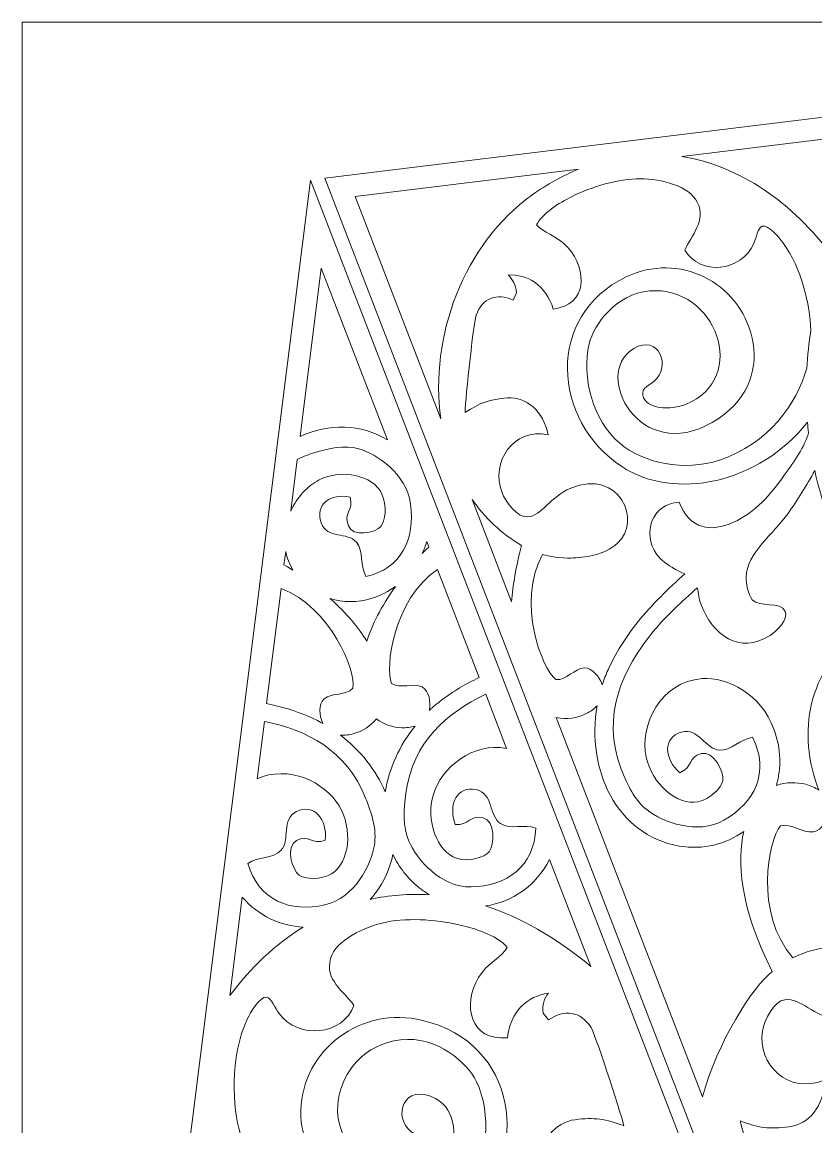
# Model space of a CAD drawing. Header units: millimetres. Extents: x -450 to 450, y -635 to 635.
# Drawn here: x -450 to -340.2, y -187.9 to -35.2 of the extents above; entities that cross this region are included whole.
import ezdxf

# ---------------------------------------------------------------- set-up
doc = ezdxf.new("R2010")
doc.units = ezdxf.units.MM
doc.header["$MEASUREMENT"] = 0
doc.layers.add('Camada 1', color=7, linetype='Continuous')

msp = doc.modelspace()

# ---------------------------------------------------------------- linework, layer by layer
at = {"layer": 'Camada 1', "color": 254, "lineweight": 20}
msp.add_lwpolyline([(-450, -635.1801), (450, -635.1801), (450, -35.1801), (-450, -35.1801), (-450, -635.1801)], close=True, dxfattribs=at)
at = {"layer": 'Camada 1', "color": 250, "lineweight": 20}
for points, knots in [([(-307.3716, -317.8333), (-307.3716, -317.8333), (-272.4942, -40.1801), (-272.4942, -40.1801), (-272.4942, -40.1801), (-272.4942, -40.1801), (-408.1374, -56.7701), (-408.1374, -56.7701), (-408.1374, -56.7701), (-408.1374, -56.7701), (-307.3716, -317.8333), (-307.3716, -317.8333)], [0, 0, 0, 0, 0.25, 0.25, 0.25, 0.25, 0.5, 0.5, 0.5, 0.5, 1, 1, 1, 1]), ([(-321.1452, -49.1528), (-328.6201, -52.363), (-334.4931, -59.0626), (-337.9893, -67.4962), (-337.9893, -67.4962), (-343.4153, -60.1544), (-350.7294, -55.0665), (-358.7579, -53.753), (-358.7579, -53.753), (-358.7579, -53.753), (-321.1452, -49.1528), (-321.1452, -49.1528)], [0, 0, 0, 0, 0.25, 0.25, 0.25, 0.25, 0.5, 0.5, 0.5, 0.5, 1, 1, 1, 1]), ([(-379.5258, -59.1279), (-388.8898, -65.7998), (-393.7226, -78.7018), (-392.081, -90.0374), (-392.081, -90.0374), (-392.081, -90.0374), (-403.9527, -59.2806), (-403.9527, -59.2806), (-403.9527, -59.2806), (-403.9527, -59.2806), (-373.0382, -55.4996), (-373.0382, -55.4996), (-373.0382, -55.4996), (-375.2045, -56.3976), (-377.3738, -57.5944), (-379.5258, -59.1279)], [0, 0, 0, 0, 0.2, 0.2, 0.2, 0.2, 0.4, 0.4, 0.4, 0.4, 0.6, 0.6, 0.6, 0.6, 1, 1, 1, 1]), ([(-410.1226, -57.0129), (-410.1226, -57.0129), (-445, -334.6661), (-445, -334.6661), (-445, -334.6661), (-445, -334.6661), (-309.3568, -318.0761), (-309.3568, -318.0761), (-309.3568, -318.0761), (-309.3568, -318.0761), (-410.1226, -57.0129), (-410.1226, -57.0129)], [0, 0, 0, 0, 0.25, 0.25, 0.25, 0.25, 0.5, 0.5, 0.5, 0.5, 1, 1, 1, 1]), ([(-368.9646, -124.7174), (-369.2779, -125.4095), (-369.5501, -126.1144), (-369.7819, -126.827), (-369.7819, -126.827), (-369.7819, -126.827), (-369.8459, -126.6831), (-369.8459, -126.6831), (-369.8459, -126.6831), (-370.1555, -125.7587), (-371.096, -124.4371), (-372.2457, -124.4735), (-372.2457, -124.4735), (-373.6642, -124.5186), (-374.6942, -126.2129), (-376.1708, -126.0797), (-376.1708, -126.0797), (-378.0916, -124.5974), (-381.689, -115.4978), (-378.034, -108.8007), (-378.034, -108.8007), (-377.2231, -109.0543), (-375.3295, -109.3304), (-374.0835, -109.2814), (-374.0835, -109.2814), (-372.2342, -109.2079), (-369.6542, -108.9752), (-367.6535, -107.2217), (-367.6535, -107.2217), (-364.2558, -104.2458), (-367.2978, -96.825), (-374.1384, -99.6257), (-374.1384, -99.6257), (-376.9656, -100.783), (-378.0848, -103.4124), (-380.0807, -103.6016), (-380.0807, -103.6016), (-381.4649, -103.7329), (-383.1341, -101.5912), (-383.6776, -100.1323), (-383.6776, -100.1323), (-385.1976, -96.051), (-382.0943, -91.2261), (-377.272, -92.2473), (-377.272, -92.2473), (-377.8623, -88.9637), (-380.3247, -86.9418), (-382.8525, -87.1327), (-382.8525, -87.1327), (-385.311, -87.3185), (-386.7146, -87.8082), (-388.7418, -89.1742), (-388.7418, -89.1742), (-388.8431, -88.9275), (-387.6658, -77.2459), (-387.2052, -75.689), (-387.2052, -75.689), (-386.3521, -73.3056), (-384.3489, -72.6005), (-382.1041, -73.605), (-382.1041, -73.605), (-382.1041, -73.605), (-381.6243, -72.6102), (-381.6243, -72.6102), (-381.6243, -72.6102), (-381.7059, -71.5303), (-382.1478, -70.7122), (-382.7918, -70.1507), (-382.7918, -70.1507), (-380.1491, -69.9958), (-377.5755, -71.5325), (-376.5566, -74.8468), (-376.5566, -74.8468), (-371.8514, -74.336), (-371.7723, -69.4719), (-374.5265, -66.3293), (-374.5265, -66.3293), (-375.9274, -64.7315), (-378.0885, -64.2159), (-378.8607, -63.219), (-378.8607, -63.219), (-378.0496, -61.6209), (-375.8027, -60.2047), (-373.9218, -59.2755), (-373.9218, -59.2755), (-371.292, -57.9757), (-367.5222, -56.8138), (-364.5005, -56.8334), (-364.5005, -56.8334), (-361.6395, -56.8514), (-357.772, -57.8262), (-356.6349, -60.066), (-356.6349, -60.066), (-355.3003, -62.695), (-357.5054, -64.6236), (-358.3301, -66.73), (-358.3301, -66.73), (-356.1977, -70.267), (-350.5892, -69.7617), (-348.8116, -65.7768), (-348.8116, -65.7768), (-348.5151, -65.1118), (-348.2143, -63.5679), (-347.6753, -63.3795), (-347.6753, -63.3795), (-346.8799, -63.1), (-345.2407, -65.0363), (-344.7892, -65.6591), (-344.7892, -65.6591), (-342.1789, -69.2623), (-341.0803, -74.2323), (-340.9093, -77.8045), (-340.9093, -77.8045), (-341.193, -79.5199), (-341.3911, -81.2691), (-341.4964, -83.0434), (-341.4964, -83.0434), (-342.8921, -87.9613), (-346.7341, -93.4652), (-353.5741, -95.7504), (-353.5741, -95.7504), (-358.3708, -97.352), (-364.1437, -96.1313), (-367.3626, -93.408), (-367.3626, -93.408), (-371.0518, -90.2863), (-372.6796, -84.2103), (-371.5804, -79.6406), (-371.5804, -79.6406), (-370.9599, -77.0626), (-367.9121, -72.7509), (-363.2361, -72.3469), (-363.2361, -72.3469), (-354.1011, -71.5564), (-349.2704, -84.3911), (-358.258, -88.0475), (-358.258, -88.0475), (-360.2155, -88.8446), (-363.8711, -88.7311), (-364.1457, -86.7702), (-364.1457, -86.7702), (-364.3275, -85.467), (-363.3206, -85.7174), (-362.2187, -84.4483), (-362.2187, -84.4483), (-360.2126, -82.1375), (-362.4949, -77.818), (-366.0565, -80.7884), (-366.0565, -80.7884), (-370.8413, -84.7785), (-363.8624, -96.9204), (-353.5988, -89.9247), (-353.5988, -89.9247), (-349.412, -87.07), (-348.1189, -82.8287), (-349.0365, -78.8605), (-349.0365, -78.8605), (-350.8386, -71.067), (-359.2152, -66.9261), (-366.4734, -70.4098), (-366.4734, -70.4098), (-377.6255, -75.7625), (-376.7656, -90.2085), (-367.0507, -96.6354), (-367.0507, -96.6354), (-359.7952, -101.436), (-348.0314, -98.941), (-341.3932, -90.4977), (-341.3932, -90.4977), (-341.3512, -90.9871), (-341.3017, -91.477), (-341.2456, -91.9677), (-341.2456, -91.9677), (-341.7459, -93.79), (-343.1903, -95.8796), (-344.5934, -97.8241), (-344.5934, -97.8241), (-346.4893, -100.4519), (-348.579, -102.9593), (-351.6453, -104.3343), (-351.6453, -104.3343), (-354.799, -105.7481), (-357.6277, -105.3372), (-359.1522, -101.5421), (-359.1522, -101.5421), (-363.0076, -101.837), (-364.2427, -105.8697), (-362.2567, -108.7391), (-362.2567, -108.7391), (-361.6228, -109.656), (-360.6774, -110.2072), (-359.7934, -110.7642), (-359.7934, -110.7642), (-359.3664, -111.0331), (-358.8404, -111.2545), (-358.3621, -111.4703), (-358.3621, -111.4703), (-360.5145, -113.3512), (-363.0741, -115.9352), (-364.7947, -118.0514), (-364.7947, -118.0514), (-366.5802, -120.2475), (-367.9315, -122.4347), (-368.9646, -124.7174)], [0, 0, 0, 0, 0.01923077, 0.01923077, 0.01923077, 0.01923077, 0.03846154, 0.03846154, 0.03846154, 0.03846154, 0.05769231, 0.05769231, 0.05769231, 0.05769231, 0.07692308, 0.07692308, 0.07692308, 0.07692308, 0.09615385, 0.09615385, 0.09615385, 0.09615385, 0.11538462, 0.11538462, 0.11538462, 0.11538462, 0.13461538, 0.13461538, 0.13461538, 0.13461538, 0.15384615, 0.15384615, 0.15384615, 0.15384615, 0.17307692, 0.17307692, 0.17307692, 0.17307692, 0.19230769, 0.19230769, 0.19230769, 0.19230769, 0.21153846, 0.21153846, 0.21153846, 0.21153846, 0.23076923, 0.23076923, 0.23076923, 0.23076923, 0.25, 0.25, 0.25, 0.25, 0.26923077, 0.26923077, 0.26923077, 0.26923077, 0.28846154, 0.28846154, 0.28846154, 0.28846154, 0.30769231, 0.30769231, 0.30769231, 0.30769231, 0.32692308, 0.32692308, 0.32692308, 0.32692308, 0.34615385, 0.34615385, 0.34615385, 0.34615385, 0.36538462, 0.36538462, 0.36538462, 0.36538462, 0.38461538, 0.38461538, 0.38461538, 0.38461538, 0.40384615, 0.40384615, 0.40384615, 0.40384615, 0.42307692, 0.42307692, 0.42307692, 0.42307692, 0.44230769, 0.44230769, 0.44230769, 0.44230769, 0.46153846, 0.46153846, 0.46153846, 0.46153846, 0.48076923, 0.48076923, 0.48076923, 0.48076923, 0.5, 0.5, 0.5, 0.5, 0.51923077, 0.51923077, 0.51923077, 0.51923077, 0.53846154, 0.53846154, 0.53846154, 0.53846154, 0.55769231, 0.55769231, 0.55769231, 0.55769231, 0.57692308, 0.57692308, 0.57692308, 0.57692308, 0.59615385, 0.59615385, 0.59615385, 0.59615385, 0.61538462, 0.61538462, 0.61538462, 0.61538462, 0.63461538, 0.63461538, 0.63461538, 0.63461538, 0.65384615, 0.65384615, 0.65384615, 0.65384615, 0.67307692, 0.67307692, 0.67307692, 0.67307692, 0.69230769, 0.69230769, 0.69230769, 0.69230769, 0.71153846, 0.71153846, 0.71153846, 0.71153846, 0.73076923, 0.73076923, 0.73076923, 0.73076923, 0.75, 0.75, 0.75, 0.75, 0.76923077, 0.76923077, 0.76923077, 0.76923077, 0.78846154, 0.78846154, 0.78846154, 0.78846154, 0.80769231, 0.80769231, 0.80769231, 0.80769231, 0.82692308, 0.82692308, 0.82692308, 0.82692308, 0.84615385, 0.84615385, 0.84615385, 0.84615385, 0.86538462, 0.86538462, 0.86538462, 0.86538462, 0.88461538, 0.88461538, 0.88461538, 0.88461538, 0.90384615, 0.90384615, 0.90384615, 0.90384615, 0.92307692, 0.92307692, 0.92307692, 0.92307692, 0.94230769, 0.94230769, 0.94230769, 0.94230769, 0.96153846, 0.96153846, 0.96153846, 0.96153846, 1, 1, 1, 1]), ([(-399.4695, -92.9442), (-403.1689, -90.6614), (-407.5669, -90.7066), (-411.5519, -92.4617), (-411.5519, -92.4617), (-411.5519, -92.4617), (-408.631, -69.2086), (-408.631, -69.2086), (-408.631, -69.2086), (-408.631, -69.2086), (-399.4695, -92.9442), (-399.4695, -92.9442)], [0, 0, 0, 0, 0.25, 0.25, 0.25, 0.25, 0.5, 0.5, 0.5, 0.5, 1, 1, 1, 1]), ([(-396.2871, -101.7771), (-395.6173, -106.6441), (-397.5631, -110.8258), (-402.4455, -111.8091), (-402.4455, -111.8091), (-403.3007, -110.2741), (-402.7362, -108.3515), (-403.7774, -107.0861), (-403.7774, -107.0861), (-404.9937, -105.6077), (-407.8, -106.7105), (-408.6458, -104.4122), (-408.6458, -104.4122), (-409.5731, -101.8955), (-407.3062, -100.2612), (-404.6196, -100.8579), (-404.6196, -100.8579), (-404.1433, -102.7116), (-405.6082, -103.0762), (-404.8837, -104.8229), (-404.8837, -104.8229), (-404.2209, -106.4224), (-401.1775, -105.8288), (-400.3928, -104.9314), (-400.3928, -104.9314), (-399.8017, -104.2553), (-399.495, -102.0015), (-400.2349, -100.4321), (-400.2349, -100.4321), (-401.491, -97.7672), (-405.8455, -96.9179), (-408.9057, -98.4711), (-408.9057, -98.4711), (-410.5211, -99.2917), (-411.9738, -100.8715), (-412.85, -102.7952), (-412.85, -102.7952), (-412.85, -102.7952), (-411.9529, -95.6541), (-411.9529, -95.6541), (-411.9529, -95.6541), (-411.2376, -95.2975), (-410.4707, -94.9883), (-409.6478, -94.7323), (-409.6478, -94.7323), (-407.5992, -94.0945), (-405.4358, -93.6164), (-403.448, -94.1777), (-403.448, -94.1777), (-400.9674, -94.8782), (-396.86, -97.6069), (-396.2871, -101.7771)], [0, 0, 0, 0, 0.07142857, 0.07142857, 0.07142857, 0.07142857, 0.14285714, 0.14285714, 0.14285714, 0.14285714, 0.21428571, 0.21428571, 0.21428571, 0.21428571, 0.28571429, 0.28571429, 0.28571429, 0.28571429, 0.35714286, 0.35714286, 0.35714286, 0.35714286, 0.42857143, 0.42857143, 0.42857143, 0.42857143, 0.5, 0.5, 0.5, 0.5, 0.57142857, 0.57142857, 0.57142857, 0.57142857, 0.64285714, 0.64285714, 0.64285714, 0.64285714, 0.71428571, 0.71428571, 0.71428571, 0.71428571, 0.78571429, 0.78571429, 0.78571429, 0.78571429, 0.85714286, 0.85714286, 0.85714286, 0.85714286, 1, 1, 1, 1]), ([(-352.9405, -145.5214), (-356.6111, -147.6089), (-361.4211, -145.787), (-363.576, -144.1009), (-363.576, -144.1009), (-365.3029, -142.7499), (-366.3202, -140.6067), (-367.137, -138.4629), (-367.137, -138.4629), (-369.9863, -130.9881), (-366.9514, -124.6312), (-362.7273, -119.4489), (-362.7273, -119.4489), (-360.8441, -117.1391), (-358.7709, -115.3595), (-356.6441, -113.3858), (-356.6441, -113.3858), (-356.4504, -114.1509), (-356.3911, -114.986), (-356.158, -115.5975), (-356.158, -115.5975), (-354.4942, -119.9628), (-350.8219, -122.6465), (-346.5451, -119.9758), (-346.5451, -119.9758), (-345.5983, -119.3838), (-344.0199, -117.7206), (-344.4798, -116.6644), (-344.4798, -116.6644), (-345.1215, -115.192), (-348.0624, -116.1777), (-349.0217, -115.0376), (-349.0217, -115.0376), (-349.5852, -114.3677), (-349.8936, -112.707), (-349.8835, -111.9247), (-349.8835, -111.9247), (-349.841, -108.6066), (-346.0431, -105.9074), (-344.0719, -103.1002), (-344.0719, -103.1002), (-342.7637, -101.2376), (-341.5063, -99.2496), (-340.3826, -97.175), (-340.3826, -97.175), (-339.9577, -99.1171), (-339.4143, -101.0566), (-338.75, -102.9805), (-338.75, -102.9805), (-338.1938, -102.2663), (-337.6004, -101.8803), (-336.9906, -101.7508), (-336.9906, -101.7508), (-338.1399, -106.3555), (-339.3139, -110.4325), (-339.0229, -114.4643), (-339.0229, -114.4643), (-338.827, -117.1645), (-336.6796, -119.4593), (-334.2738, -120.1408), (-334.2738, -120.1408), (-341.1796, -124.3662), (-342.9678, -133.501), (-339.808, -141.372), (-339.808, -141.372), (-340.3253, -141.0171), (-340.9542, -140.7399), (-341.6399, -140.5609), (-341.6399, -140.5609), (-342.9035, -140.2314), (-344.3623, -140.235), (-345.6836, -140.7005), (-345.6836, -140.7005), (-345.0025, -138.3393), (-345.033, -135.6706), (-346.0298, -132.9359), (-346.0298, -132.9359), (-347.7992, -128.0805), (-352.448, -125.6975), (-355.9646, -125.9499), (-355.9646, -125.9499), (-361.7729, -126.3652), (-364.6015, -132.4484), (-363.6985, -136.7865), (-363.6985, -136.7865), (-362.9539, -140.3598), (-359.4721, -143.5545), (-356.5524, -142.9809), (-356.5524, -142.9809), (-354.8326, -142.6431), (-353.2462, -140.9884), (-353.0924, -140.0657), (-353.0924, -140.0657), (-352.8884, -138.841), (-354.3821, -135.8749), (-356.0757, -136.2969), (-356.0757, -136.2969), (-357.9257, -136.7574), (-357.2695, -138.2339), (-359.0441, -138.9725), (-359.0441, -138.9725), (-361.2497, -137.0467), (-361.4186, -134.1006), (-358.8283, -133.3373), (-358.8283, -133.3373), (-356.4633, -132.6398), (-355.5254, -135.7182), (-353.5705, -135.8434), (-353.5705, -135.8434), (-351.8972, -135.9508), (-350.7394, -134.2808), (-348.9725, -134.0628), (-348.9725, -134.0628), (-346.601, -138.8402), (-348.6556, -143.0861), (-352.9405, -145.5214)], [0, 0, 0, 0, 0.03333333, 0.03333333, 0.03333333, 0.03333333, 0.06666667, 0.06666667, 0.06666667, 0.06666667, 0.1, 0.1, 0.1, 0.1, 0.13333333, 0.13333333, 0.13333333, 0.13333333, 0.16666667, 0.16666667, 0.16666667, 0.16666667, 0.2, 0.2, 0.2, 0.2, 0.23333333, 0.23333333, 0.23333333, 0.23333333, 0.26666667, 0.26666667, 0.26666667, 0.26666667, 0.3, 0.3, 0.3, 0.3, 0.33333333, 0.33333333, 0.33333333, 0.33333333, 0.36666667, 0.36666667, 0.36666667, 0.36666667, 0.4, 0.4, 0.4, 0.4, 0.43333333, 0.43333333, 0.43333333, 0.43333333, 0.46666667, 0.46666667, 0.46666667, 0.46666667, 0.5, 0.5, 0.5, 0.5, 0.53333333, 0.53333333, 0.53333333, 0.53333333, 0.56666667, 0.56666667, 0.56666667, 0.56666667, 0.6, 0.6, 0.6, 0.6, 0.63333333, 0.63333333, 0.63333333, 0.63333333, 0.66666667, 0.66666667, 0.66666667, 0.66666667, 0.7, 0.7, 0.7, 0.7, 0.73333333, 0.73333333, 0.73333333, 0.73333333, 0.76666667, 0.76666667, 0.76666667, 0.76666667, 0.8, 0.8, 0.8, 0.8, 0.83333333, 0.83333333, 0.83333333, 0.83333333, 0.86666667, 0.86666667, 0.86666667, 0.86666667, 0.9, 0.9, 0.9, 0.9, 0.93333333, 0.93333333, 0.93333333, 0.93333333, 1, 1, 1, 1]), ([(-380.9382, -107.553), (-381.7044, -110.4649), (-382.1347, -113.0464), (-382.319, -115.3287), (-382.319, -115.3287), (-382.319, -115.3287), (-387.7716, -101.2023), (-387.7716, -101.2023), (-387.7716, -101.2023), (-386.0241, -103.6831), (-383.7604, -105.8516), (-380.9382, -107.553)], [0, 0, 0, 0, 0.25, 0.25, 0.25, 0.25, 0.5, 0.5, 0.5, 0.5, 1, 1, 1, 1]), ([(-412.5397, -110.9577), (-412.5397, -110.9577), (-413.2781, -110.4779), (-413.2781, -110.4779), (-413.2781, -110.4779), (-413.2781, -110.4779), (-413.7841, -110.2312), (-413.7841, -110.2312), (-413.7841, -110.2312), (-413.7841, -110.2312), (-413.5487, -108.3576), (-413.5487, -108.3576), (-413.5487, -108.3576), (-413.3697, -109.2362), (-413.042, -110.1116), (-412.5397, -110.9577)], [0, 0, 0, 0, 0.2, 0.2, 0.2, 0.2, 0.4, 0.4, 0.4, 0.4, 0.6, 0.6, 0.6, 0.6, 1, 1, 1, 1]), ([(-393.743, -107.7801), (-393.743, -107.7801), (-394.1747, -108.1415), (-394.1747, -108.1415), (-394.1747, -108.1415), (-394.1747, -108.1415), (-394.6643, -108.6644), (-394.6643, -108.6644), (-394.6643, -108.6644), (-394.4175, -108.1231), (-394.2113, -107.5642), (-394.0469, -106.9928), (-394.0469, -106.9928), (-394.0469, -106.9928), (-393.743, -107.7801), (-393.743, -107.7801)], [0, 0, 0, 0, 0.2, 0.2, 0.2, 0.2, 0.4, 0.4, 0.4, 0.4, 0.6, 0.6, 0.6, 0.6, 1, 1, 1, 1]), ([(-386.7888, -125.797), (-388.6948, -126.6944), (-390.3893, -127.7178), (-391.943, -128.8839), (-391.943, -128.8839), (-392.5486, -129.3384), (-393.1246, -129.8241), (-393.6689, -130.3357), (-393.6689, -130.3357), (-393.6689, -130.3357), (-393.6557, -130.1792), (-393.6557, -130.1792), (-393.6557, -130.1792), (-393.483, -129.2228), (-393.6711, -127.6171), (-394.6934, -127.0973), (-394.6934, -127.0973), (-395.9546, -126.4564), (-397.6672, -127.4428), (-398.8937, -126.6187), (-398.8937, -126.6187), (-399.8446, -124.4399), (-398.6822, -115.0559), (-392.5613, -110.8419), (-392.5613, -110.8419), (-392.5613, -110.8419), (-386.7888, -125.797), (-386.7888, -125.797)], [0, 0, 0, 0, 0.125, 0.125, 0.125, 0.125, 0.25, 0.25, 0.25, 0.25, 0.375, 0.375, 0.375, 0.375, 0.5, 0.5, 0.5, 0.5, 0.625, 0.625, 0.625, 0.625, 0.75, 0.75, 0.75, 0.75, 1, 1, 1, 1]), ([(-414.1931, -113.4876), (-407.237, -116.1022), (-403.8472, -124.9294), (-404.245, -127.2732), (-404.245, -127.2732), (-405.2368, -128.3686), (-407.1366, -127.824), (-408.2061, -128.75), (-408.2061, -128.75), (-409.0731, -129.5008), (-408.8686, -131.1046), (-408.4705, -131.9911), (-408.4705, -131.9911), (-408.4705, -131.9911), (-408.42, -132.1399), (-408.42, -132.1399), (-408.42, -132.1399), (-409.0715, -131.7746), (-409.7476, -131.442), (-410.4449, -131.1468), (-410.4449, -131.1468), (-412.2339, -130.3895), (-414.1251, -129.8047), (-416.1911, -129.3931), (-416.1911, -129.3931), (-416.1911, -129.3931), (-414.1931, -113.4876), (-414.1931, -113.4876)], [0, 0, 0, 0, 0.125, 0.125, 0.125, 0.125, 0.25, 0.25, 0.25, 0.25, 0.375, 0.375, 0.375, 0.375, 0.5, 0.5, 0.5, 0.5, 0.625, 0.625, 0.625, 0.625, 0.75, 0.75, 0.75, 0.75, 1, 1, 1, 1]), ([(-398.3826, -113.2098), (-400.3913, -116.0383), (-401.6142, -118.5728), (-402.3255, -120.7637), (-402.3255, -120.7637), (-403.4575, -118.9472), (-405.0897, -116.9494), (-407.4259, -114.8617), (-407.4259, -114.8617), (-405.6558, -115.4186), (-403.6362, -115.4983), (-401.5834, -114.824), (-401.5834, -114.824), (-400.3857, -114.4308), (-399.318, -113.8808), (-398.3826, -113.2098)], [0, 0, 0, 0, 0.2, 0.2, 0.2, 0.2, 0.4, 0.4, 0.4, 0.4, 0.6, 0.6, 0.6, 0.6, 1, 1, 1, 1]), ([(-378.9539, -146.6391), (-379.1727, -151.9517), (-383.0046, -154.6768), (-387.917, -154.75), (-387.917, -154.75), (-392.1259, -154.8137), (-395.4555, -150.9145), (-396.5302, -148.4077), (-396.5302, -148.4077), (-397.3912, -146.3989), (-397.2524, -144.038), (-396.9381, -141.7727), (-396.9381, -141.7727), (-395.9583, -134.7048), (-391.2903, -130.679), (-385.8935, -128.1168), (-385.8935, -128.1168), (-385.8935, -128.1168), (-383.0041, -135.6026), (-383.0041, -135.6026), (-383.0041, -135.6026), (-387.6418, -134.695), (-391.9874, -138.2219), (-393.1293, -141.9568), (-393.1293, -141.9568), (-394.1923, -145.4368), (-392.6816, -149.8984), (-389.8548, -150.7974), (-389.8548, -150.7974), (-388.1899, -151.3269), (-386.0102, -150.6417), (-385.4332, -149.9093), (-385.4332, -149.9093), (-384.6675, -148.9367), (-384.5503, -145.6283), (-386.2329, -145.1848), (-386.2329, -145.1848), (-388.0705, -144.7), (-388.205, -146.3052), (-390.11, -146.0996), (-390.11, -146.0996), (-391.1139, -143.3587), (-389.8486, -140.703), (-387.2188, -141.2785), (-387.2188, -141.2785), (-384.8174, -141.8031), (-385.4744, -144.9429), (-383.826, -145.9901), (-383.826, -145.9901), (-382.4152, -146.8865), (-380.6025, -145.9822), (-378.9539, -146.6391)], [0, 0, 0, 0, 0.07142857, 0.07142857, 0.07142857, 0.07142857, 0.14285714, 0.14285714, 0.14285714, 0.14285714, 0.21428571, 0.21428571, 0.21428571, 0.21428571, 0.28571429, 0.28571429, 0.28571429, 0.28571429, 0.35714286, 0.35714286, 0.35714286, 0.35714286, 0.42857143, 0.42857143, 0.42857143, 0.42857143, 0.5, 0.5, 0.5, 0.5, 0.57142857, 0.57142857, 0.57142857, 0.57142857, 0.64285714, 0.64285714, 0.64285714, 0.64285714, 0.71428571, 0.71428571, 0.71428571, 0.71428571, 0.78571429, 0.78571429, 0.78571429, 0.78571429, 0.85714286, 0.85714286, 0.85714286, 0.85714286, 1, 1, 1, 1]), ([(-346.2625, -166.4489), (-348.9142, -168.4158), (-353.8796, -176.2003), (-355.8961, -183.7853), (-355.8961, -183.7853), (-355.8961, -183.7853), (-376.1491, -131.3138), (-376.1491, -131.3138), (-376.1491, -131.3138), (-374.7239, -131.6666), (-373.2028, -131.4027), (-371.9864, -130.7874), (-371.9864, -130.7874), (-371.404, -130.4926), (-370.8908, -130.117), (-370.4922, -129.6899), (-370.4922, -129.6899), (-372.0218, -138.4865), (-367.7799, -147.5953), (-359.1252, -149.0883), (-359.1252, -149.0883), (-355.8106, -149.6602), (-352.6696, -148.8289), (-350.2145, -147.0812), (-350.2145, -147.0812), (-351.0903, -151.0507), (-350.8606, -157.3838), (-346.2625, -166.4489)], [0, 0, 0, 0, 0.125, 0.125, 0.125, 0.125, 0.25, 0.25, 0.25, 0.25, 0.375, 0.375, 0.375, 0.375, 0.5, 0.5, 0.5, 0.5, 0.625, 0.625, 0.625, 0.625, 0.75, 0.75, 0.75, 0.75, 1, 1, 1, 1]), ([(-408.1183, -157.2207), (-412.9036, -158.3336), (-417.2793, -156.6124), (-418.772, -151.5091), (-418.772, -151.5091), (-417.3304, -150.4742), (-415.3531, -150.915), (-414.1999, -149.705), (-414.1999, -149.705), (-412.8524, -148.2914), (-414.2469, -145.4026), (-412.0426, -144.3146), (-412.0426, -144.3146), (-409.629, -143.1223), (-407.761, -145.3947), (-408.0748, -148.2968), (-408.0748, -148.2968), (-409.8741, -148.9555), (-410.3914, -147.43), (-412.0581, -148.3434), (-412.0581, -148.3434), (-413.5842, -149.1793), (-412.673, -152.362), (-411.6955, -153.1213), (-411.6955, -153.1213), (-410.9591, -153.6931), (-408.6784, -153.8328), (-407.1902, -152.9177), (-407.1902, -152.9177), (-404.6635, -151.3639), (-404.2726, -146.6697), (-406.1429, -143.5484), (-406.1429, -143.5484), (-408.1513, -140.1989), (-413.2189, -137.8232), (-417.5011, -139.8219), (-417.5011, -139.8219), (-417.5011, -139.8219), (-416.501, -131.8602), (-416.501, -131.8602), (-416.501, -131.8602), (-410.6457, -133.0463), (-405.1451, -135.8284), (-402.4907, -142.4518), (-402.4907, -142.4518), (-401.6397, -144.5746), (-400.936, -146.8325), (-401.2875, -148.9896), (-401.2875, -148.9896), (-401.7264, -151.6815), (-404.0181, -156.2682), (-408.1183, -157.2207)], [0, 0, 0, 0, 0.07142857, 0.07142857, 0.07142857, 0.07142857, 0.14285714, 0.14285714, 0.14285714, 0.14285714, 0.21428571, 0.21428571, 0.21428571, 0.21428571, 0.28571429, 0.28571429, 0.28571429, 0.28571429, 0.35714286, 0.35714286, 0.35714286, 0.35714286, 0.42857143, 0.42857143, 0.42857143, 0.42857143, 0.5, 0.5, 0.5, 0.5, 0.57142857, 0.57142857, 0.57142857, 0.57142857, 0.64285714, 0.64285714, 0.64285714, 0.64285714, 0.71428571, 0.71428571, 0.71428571, 0.71428571, 0.78571429, 0.78571429, 0.78571429, 0.78571429, 0.85714286, 0.85714286, 0.85714286, 0.85714286, 1, 1, 1, 1]), ([(-395.6627, -132.497), (-397.8343, -135.2152), (-399.2581, -138.3979), (-399.778, -141.5926), (-399.778, -141.5926), (-401.0525, -138.6174), (-403.2013, -135.8716), (-405.9641, -133.757), (-405.9641, -133.757), (-405.3835, -133.8001), (-404.7536, -133.7283), (-404.1277, -133.5506), (-404.1277, -133.5506), (-402.9669, -133.2205), (-401.8173, -132.5249), (-401.0103, -131.5173), (-401.0103, -131.5173), (-399.9842, -132.3007), (-398.7008, -132.6988), (-397.4947, -132.7393), (-397.4947, -132.7393), (-396.8444, -132.761), (-396.2158, -132.6788), (-395.6627, -132.497)], [0, 0, 0, 0, 0.14285714, 0.14285714, 0.14285714, 0.14285714, 0.28571429, 0.28571429, 0.28571429, 0.28571429, 0.42857143, 0.42857143, 0.42857143, 0.42857143, 0.57142857, 0.57142857, 0.57142857, 0.57142857, 0.71428571, 0.71428571, 0.71428571, 0.71428571, 1, 1, 1, 1]), ([(-334.5925, -211.7324), (-333.979, -210.5383), (-331.7776, -209.5424), (-330.6197, -207.5935), (-330.6197, -207.5935), (-328.3438, -203.7606), (-329.4651, -198.7604), (-334.6062, -199.2438), (-334.6062, -199.2438), (-334.9895, -202.8812), (-337.4145, -205.0189), (-340.274, -205.4267), (-340.274, -205.4267), (-339.7049, -204.7092), (-339.4066, -203.7704), (-339.5495, -202.6389), (-339.5495, -202.6389), (-339.5495, -202.6389), (-340.2746, -201.7159), (-340.2746, -201.7159), (-340.2746, -201.7159), (-342.4614, -203.2341), (-344.7541, -202.9369), (-346.1744, -200.6617), (-346.1744, -200.6617), (-346.9989, -199.1546), (-350.7475, -187.3582), (-350.6917, -187.0818), (-350.6917, -187.0818), (-348.2324, -188.0556), (-346.627, -188.2594), (-343.9579, -187.9231), (-343.9579, -187.9231), (-341.2137, -187.5772), (-339.0111, -184.9629), (-339.0797, -181.4493), (-339.0797, -181.4493), (-344.0194, -183.5381), (-348.3667, -179.2276), (-347.6109, -174.6915), (-347.6109, -174.6915), (-347.3404, -173.0699), (-346.0116, -170.5024), (-344.5032, -170.3405), (-344.5032, -170.3405), (-342.3282, -170.1071), (-340.5709, -172.579), (-337.3006, -173.1656), (-337.3006, -173.1656), (-329.3876, -174.5857), (-327.7156, -166.2779), (-331.9837, -163.9381), (-331.9837, -163.9381), (-334.4972, -162.559), (-337.3062, -162.8728), (-339.2996, -163.1942), (-339.2996, -163.1942), (-340.6427, -163.4112), (-342.609, -164.1026), (-343.4223, -164.5383), (-343.4223, -164.5383), (-348.7586, -158.4153), (-346.8505, -148.2568), (-345.1119, -146.3152), (-345.1119, -146.3152), (-343.5611, -145.8609), (-342.0985, -147.3873), (-340.5717, -147.1292), (-340.5717, -147.1292), (-339.3344, -146.9199), (-338.6102, -145.3548), (-338.4759, -144.3348), (-338.4759, -144.3348), (-338.4759, -144.3348), (-338.4382, -144.1726), (-338.4382, -144.1726), (-338.4382, -144.1726), (-338.0384, -144.8578), (-337.5971, -145.5266), (-337.1145, -146.1731), (-337.1145, -146.1731), (-335.5232, -148.3059), (-333.6117, -150.2717), (-331.2342, -152.1536), (-331.2342, -152.1536), (-328.9431, -153.9669), (-325.6548, -156.0826), (-322.952, -157.5605), (-322.952, -157.5605), (-323.4175, -157.8859), (-323.9328, -158.2272), (-324.3322, -158.5962), (-324.3322, -158.5962), (-325.159, -159.3606), (-326.0526, -160.1321), (-326.5352, -161.2141), (-326.5352, -161.2141), (-328.0478, -164.6002), (-325.8673, -168.4946), (-321.6811, -167.9711), (-321.6811, -167.9711), (-320.8595, -163.7289), (-317.9217, -162.6979), (-314.2474, -163.4789), (-314.2474, -163.4789), (-310.675, -164.2387), (-307.9057, -166.3764), (-305.3179, -168.6798), (-305.3179, -168.6798), (-302.7195, -170.9924), (-299.9824, -173.5645), (-299.9602, -175.8613), (-299.9602, -175.8613), (-308.8619, -168.268), (-322.2513, -168.1267), (-329.0829, -174.7282), (-329.0829, -174.7282), (-338.1035, -183.4434), (-335.9446, -198.5288), (-322.8765, -201.6553), (-322.8765, -201.6553), (-314.3713, -203.6901), (-306.295, -197.6203), (-306.0285, -189.1943), (-306.0285, -189.1943), (-305.8929, -184.9043), (-308.1797, -180.807), (-313.2659, -178.7615), (-313.2659, -178.7615), (-325.7338, -173.7495), (-330.6102, -187.7721), (-324.6425, -190.8604), (-324.6425, -190.8604), (-320.2002, -193.1596), (-318.6798, -188.214), (-321.3178, -186.2612), (-321.3178, -186.2612), (-322.7667, -185.1889), (-323.7903, -185.6633), (-323.8736, -184.2801), (-323.8736, -184.2801), (-323.9978, -182.1984), (-320.1123, -181.2964), (-317.8489, -181.6982), (-317.8489, -181.6982), (-307.4573, -183.5399), (-309.8887, -197.8159), (-319.8271, -198.962), (-319.8271, -198.962), (-324.9142, -199.5494), (-329.0927, -195.7565), (-330.3057, -193.2306), (-330.3057, -193.2306), (-332.4553, -188.7531), (-332.0091, -182.1362), (-328.7287, -178.1241), (-328.7287, -178.1241), (-325.8664, -174.624), (-319.9525, -172.1251), (-314.4811, -172.7472), (-314.4811, -172.7472), (-305.1361, -173.8112), (-299.4059, -180.561), (-297.6713, -186.0507), (-297.6713, -186.0507), (-296.5984, -189.4456), (-296.1311, -196.5283), (-298.6726, -201.8993), (-298.6726, -201.8993), (-299.0227, -202.6387), (-300.3633, -204.9878), (-301.2735, -204.8705), (-301.2735, -204.8705), (-301.8902, -204.7917), (-302.5409, -203.2638), (-302.9997, -202.6415), (-302.9997, -202.6415), (-305.7502, -198.913), (-311.8562, -199.596), (-313.3829, -203.7024), (-313.3829, -203.7024), (-312.052, -205.6979), (-309.2827, -207.2137), (-310.1498, -210.2121), (-310.1498, -210.2121), (-310.8885, -212.7664), (-314.8171, -214.6026), (-317.8731, -215.2355), (-317.8731, -215.2355), (-321.1007, -215.9045), (-325.3802, -215.5155), (-328.4698, -214.7395), (-328.4698, -214.7395), (-330.6795, -214.1849), (-333.3842, -213.2067), (-334.5925, -211.7324)], [0, 0, 0, 0, 0.02, 0.02, 0.02, 0.02, 0.04, 0.04, 0.04, 0.04, 0.06, 0.06, 0.06, 0.06, 0.08, 0.08, 0.08, 0.08, 0.1, 0.1, 0.1, 0.1, 0.12, 0.12, 0.12, 0.12, 0.14, 0.14, 0.14, 0.14, 0.16, 0.16, 0.16, 0.16, 0.18, 0.18, 0.18, 0.18, 0.2, 0.2, 0.2, 0.2, 0.22, 0.22, 0.22, 0.22, 0.24, 0.24, 0.24, 0.24, 0.26, 0.26, 0.26, 0.26, 0.28, 0.28, 0.28, 0.28, 0.3, 0.3, 0.3, 0.3, 0.32, 0.32, 0.32, 0.32, 0.34, 0.34, 0.34, 0.34, 0.36, 0.36, 0.36, 0.36, 0.38, 0.38, 0.38, 0.38, 0.4, 0.4, 0.4, 0.4, 0.42, 0.42, 0.42, 0.42, 0.44, 0.44, 0.44, 0.44, 0.46, 0.46, 0.46, 0.46, 0.48, 0.48, 0.48, 0.48, 0.5, 0.5, 0.5, 0.5, 0.52, 0.52, 0.52, 0.52, 0.54, 0.54, 0.54, 0.54, 0.56, 0.56, 0.56, 0.56, 0.58, 0.58, 0.58, 0.58, 0.6, 0.6, 0.6, 0.6, 0.62, 0.62, 0.62, 0.62, 0.64, 0.64, 0.64, 0.64, 0.66, 0.66, 0.66, 0.66, 0.68, 0.68, 0.68, 0.68, 0.7, 0.7, 0.7, 0.7, 0.72, 0.72, 0.72, 0.72, 0.74, 0.74, 0.74, 0.74, 0.76, 0.76, 0.76, 0.76, 0.78, 0.78, 0.78, 0.78, 0.8, 0.8, 0.8, 0.8, 0.82, 0.82, 0.82, 0.82, 0.84, 0.84, 0.84, 0.84, 0.86, 0.86, 0.86, 0.86, 0.88, 0.88, 0.88, 0.88, 0.9, 0.9, 0.9, 0.9, 0.92, 0.92, 0.92, 0.92, 0.94, 0.94, 0.94, 0.94, 0.96, 0.96, 0.96, 0.96, 1, 1, 1, 1]), ([(-393.6699, -155.8437), (-396.4969, -155.655), (-399.2376, -155.8807), (-401.8636, -156.4693), (-401.8636, -156.4693), (-401.6258, -156.2097), (-401.3958, -155.9382), (-401.1762, -155.6522), (-401.1762, -155.6522), (-399.887, -153.9724), (-399.0892, -152.1408), (-398.7188, -150.2526), (-398.7188, -150.2526), (-397.9042, -151.9959), (-396.6886, -153.5812), (-395.0326, -154.9008), (-395.0326, -154.9008), (-394.592, -155.2518), (-394.1367, -155.5657), (-393.6699, -155.8437)], [0, 0, 0, 0, 0.16666667, 0.16666667, 0.16666667, 0.16666667, 0.33333333, 0.33333333, 0.33333333, 0.33333333, 0.5, 0.5, 0.5, 0.5, 0.66666667, 0.66666667, 0.66666667, 0.66666667, 1, 1, 1, 1]), ([(-371.3723, -165.7381), (-376.2953, -161.6389), (-381.1832, -158.9181), (-385.9168, -157.3715), (-385.9168, -157.3715), (-382.2609, -156.8271), (-378.8905, -154.5804), (-377.0731, -150.9685), (-377.0731, -150.9685), (-377.0731, -150.9685), (-371.3723, -165.7381), (-371.3723, -165.7381)], [0, 0, 0, 0, 0.25, 0.25, 0.25, 0.25, 0.5, 0.5, 0.5, 0.5, 1, 1, 1, 1]), ([(-419.5539, -156.1641), (-417.3222, -158.7623), (-414.2453, -160.1412), (-411.1199, -160.2871), (-411.1199, -160.2871), (-414.9748, -162.675), (-418.4019, -165.9145), (-421.263, -169.7695), (-421.263, -169.7695), (-421.263, -169.7695), (-419.5539, -156.1641), (-419.5539, -156.1641)], [0, 0, 0, 0, 0.25, 0.25, 0.25, 0.25, 0.5, 0.5, 0.5, 0.5, 1, 1, 1, 1]), ([(-382.9017, -163.1138), (-383.5152, -164.3079), (-385.7166, -165.3038), (-386.8745, -167.2527), (-386.8745, -167.2527), (-389.1504, -171.0856), (-388.0291, -176.0858), (-382.888, -175.6024), (-382.888, -175.6024), (-382.5047, -171.965), (-380.0797, -169.8273), (-377.2202, -169.4195), (-377.2202, -169.4195), (-377.7893, -170.137), (-378.0876, -171.0758), (-377.9447, -172.2073), (-377.9447, -172.2073), (-377.9447, -172.2073), (-377.2196, -173.1303), (-377.2196, -173.1303), (-377.2196, -173.1303), (-375.0328, -171.6121), (-372.7401, -171.9093), (-371.3198, -174.1845), (-371.3198, -174.1845), (-370.4953, -175.6916), (-366.7467, -187.488), (-366.8025, -187.7644), (-366.8025, -187.7644), (-369.2618, -186.7906), (-370.8672, -186.5868), (-373.5363, -186.9231), (-373.5363, -186.9231), (-376.2805, -187.269), (-378.4831, -189.8833), (-378.4145, -193.3969), (-378.4145, -193.3969), (-373.4748, -191.3081), (-369.1275, -195.6186), (-369.8833, -200.1547), (-369.8833, -200.1547), (-370.1538, -201.7763), (-371.4826, -204.3438), (-372.991, -204.5057), (-372.991, -204.5057), (-375.166, -204.7391), (-376.9233, -202.2672), (-380.1936, -201.6806), (-380.1936, -201.6806), (-388.1066, -200.2605), (-389.7786, -208.5683), (-385.5105, -210.9081), (-385.5105, -210.9081), (-382.997, -212.2872), (-380.188, -211.9734), (-378.1946, -211.652), (-378.1946, -211.652), (-376.8515, -211.435), (-374.8852, -210.7436), (-374.0719, -210.3079), (-374.0719, -210.3079), (-368.7356, -216.4309), (-370.6437, -226.5894), (-372.3823, -228.531), (-372.3823, -228.531), (-373.9331, -228.9853), (-375.3957, -227.4589), (-376.9225, -227.717), (-376.9225, -227.717), (-378.1598, -227.9263), (-378.884, -229.4914), (-379.0183, -230.5114), (-379.0183, -230.5114), (-379.0183, -230.5114), (-379.056, -230.6736), (-379.056, -230.6736), (-379.056, -230.6736), (-379.4558, -229.9884), (-379.8971, -229.3196), (-380.3797, -228.6731), (-380.3797, -228.6731), (-381.971, -226.5403), (-383.8825, -224.5745), (-386.26, -222.6926), (-386.26, -222.6926), (-388.5511, -220.8793), (-391.8394, -218.7636), (-394.5422, -217.2857), (-394.5422, -217.2857), (-394.0767, -216.9603), (-393.5614, -216.619), (-393.162, -216.25), (-393.162, -216.25), (-392.3352, -215.4856), (-391.4416, -214.7141), (-390.959, -213.6321), (-390.959, -213.6321), (-389.4464, -210.246), (-391.6269, -206.3516), (-395.8131, -206.8751), (-395.8131, -206.8751), (-396.6347, -211.1173), (-399.5725, -212.1483), (-403.2468, -211.3673), (-403.2468, -211.3673), (-406.8192, -210.6075), (-409.5885, -208.4698), (-412.1763, -206.1664), (-412.1763, -206.1664), (-414.7747, -203.8538), (-417.5118, -201.2817), (-417.534, -198.9849), (-417.534, -198.9849), (-408.6323, -206.5782), (-395.2429, -206.7195), (-388.4113, -200.118), (-388.4113, -200.118), (-379.3907, -191.4028), (-381.5496, -176.3174), (-394.6177, -173.1909), (-394.6177, -173.1909), (-403.1229, -171.1561), (-411.1992, -177.2259), (-411.4657, -185.6519), (-411.4657, -185.6519), (-411.6013, -189.9419), (-409.3145, -194.0392), (-404.2283, -196.0847), (-404.2283, -196.0847), (-391.7604, -201.0967), (-386.884, -187.0741), (-392.8517, -183.9858), (-392.8517, -183.9858), (-397.294, -181.6866), (-398.8144, -186.6322), (-396.1764, -188.585), (-396.1764, -188.585), (-394.7275, -189.6573), (-393.7039, -189.1829), (-393.6206, -190.5661), (-393.6206, -190.5661), (-393.4964, -192.6478), (-397.3819, -193.5498), (-399.6453, -193.148), (-399.6453, -193.148), (-410.0369, -191.3063), (-407.6055, -177.0303), (-397.6671, -175.8842), (-397.6671, -175.8842), (-392.58, -175.2968), (-388.4015, -179.0897), (-387.1885, -181.6156), (-387.1885, -181.6156), (-385.0389, -186.0931), (-385.4851, -192.71), (-388.7655, -196.7221), (-388.7655, -196.7221), (-391.6278, -200.2222), (-397.5417, -202.7211), (-403.0131, -202.099), (-403.0131, -202.099), (-412.3581, -201.035), (-418.0883, -194.2852), (-419.8229, -188.7955), (-419.8229, -188.7955), (-420.8958, -185.4006), (-421.3631, -178.3179), (-418.8216, -172.9469), (-418.8216, -172.9469), (-418.4715, -172.2075), (-417.1309, -169.8584), (-416.2207, -169.9757), (-416.2207, -169.9757), (-415.604, -170.0545), (-414.9533, -171.5824), (-414.4945, -172.2047), (-414.4945, -172.2047), (-411.744, -175.9332), (-405.638, -175.2502), (-404.1113, -171.1438), (-404.1113, -171.1438), (-405.4422, -169.1483), (-408.2115, -167.6325), (-407.3444, -164.6341), (-407.3444, -164.6341), (-406.6057, -162.0798), (-402.6771, -160.2436), (-399.6211, -159.6107), (-399.6211, -159.6107), (-396.3935, -158.9417), (-392.114, -159.3307), (-389.0244, -160.1067), (-389.0244, -160.1067), (-386.8147, -160.6613), (-384.11, -161.6395), (-382.9017, -163.1138)], [0, 0, 0, 0, 0.02, 0.02, 0.02, 0.02, 0.04, 0.04, 0.04, 0.04, 0.06, 0.06, 0.06, 0.06, 0.08, 0.08, 0.08, 0.08, 0.1, 0.1, 0.1, 0.1, 0.12, 0.12, 0.12, 0.12, 0.14, 0.14, 0.14, 0.14, 0.16, 0.16, 0.16, 0.16, 0.18, 0.18, 0.18, 0.18, 0.2, 0.2, 0.2, 0.2, 0.22, 0.22, 0.22, 0.22, 0.24, 0.24, 0.24, 0.24, 0.26, 0.26, 0.26, 0.26, 0.28, 0.28, 0.28, 0.28, 0.3, 0.3, 0.3, 0.3, 0.32, 0.32, 0.32, 0.32, 0.34, 0.34, 0.34, 0.34, 0.36, 0.36, 0.36, 0.36, 0.38, 0.38, 0.38, 0.38, 0.4, 0.4, 0.4, 0.4, 0.42, 0.42, 0.42, 0.42, 0.44, 0.44, 0.44, 0.44, 0.46, 0.46, 0.46, 0.46, 0.48, 0.48, 0.48, 0.48, 0.5, 0.5, 0.5, 0.5, 0.52, 0.52, 0.52, 0.52, 0.54, 0.54, 0.54, 0.54, 0.56, 0.56, 0.56, 0.56, 0.58, 0.58, 0.58, 0.58, 0.6, 0.6, 0.6, 0.6, 0.62, 0.62, 0.62, 0.62, 0.64, 0.64, 0.64, 0.64, 0.66, 0.66, 0.66, 0.66, 0.68, 0.68, 0.68, 0.68, 0.7, 0.7, 0.7, 0.7, 0.72, 0.72, 0.72, 0.72, 0.74, 0.74, 0.74, 0.74, 0.76, 0.76, 0.76, 0.76, 0.78, 0.78, 0.78, 0.78, 0.8, 0.8, 0.8, 0.8, 0.82, 0.82, 0.82, 0.82, 0.84, 0.84, 0.84, 0.84, 0.86, 0.86, 0.86, 0.86, 0.88, 0.88, 0.88, 0.88, 0.9, 0.9, 0.9, 0.9, 0.92, 0.92, 0.92, 0.92, 0.94, 0.94, 0.94, 0.94, 0.96, 0.96, 0.96, 0.96, 1, 1, 1, 1])]:
    msp.add_open_spline(points, degree=3, knots=knots, dxfattribs=at)

doc.saveas('drawing.dxf')
